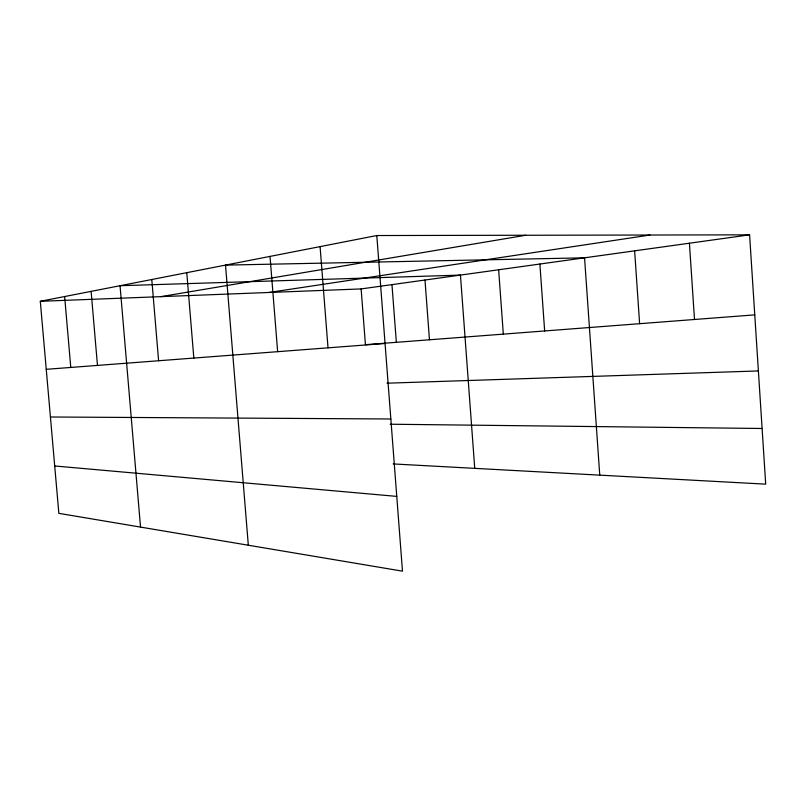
<?xml version="1.0" encoding="UTF-8"?>
<svg xmlns="http://www.w3.org/2000/svg" width="806" height="806" viewBox="0 0 806 806"><rect width="100%" height="100%" fill="white"/><g stroke="black" fill="none" stroke-linecap="round" stroke-linejoin="round"><path stroke-width="1.21" d="M376.795 235.533L402.486 571.162L58.848 513.351L40.3 301.303L376.795 235.533L749.59 234.838L765.7 484.154L393.217 463.934M160.767 296.658L525.683 235.261M268.892 292.487L649.938 235.03M40.3 301.303L361.128 288.921L749.59 234.838M754.759 314.874L365.43 344.686L361.128 288.921M46.244 369.319L385.056 343.487M387.041 383.193L758.386 370.941M50.415 416.994L390.839 418.989M390.175 424.218L762.103 428.49M54.697 465.969L396.764 496.395M91.118 291.369L97.466 365.42M64.631 296.548L70.777 367.455M151.79 279.511L158.601 360.756M140.536 527.094L120.044 285.717L460.448 275.098L474.744 468.357M186.77 272.68L193.833 358.065M248.319 545.229L225.509 265.103L584.552 257.819L599.755 475.137M270.02 256.409L277.647 351.678M320.083 246.626L328.022 347.839M391.958 284.629L396.351 342.318M424.984 280.035L429.467 339.789M498.642 269.778L503.317 334.127M539.879 264.036L544.655 330.964M634.634 250.847L639.621 323.69M689.422 243.221L694.5 319.488"/></g></svg>
